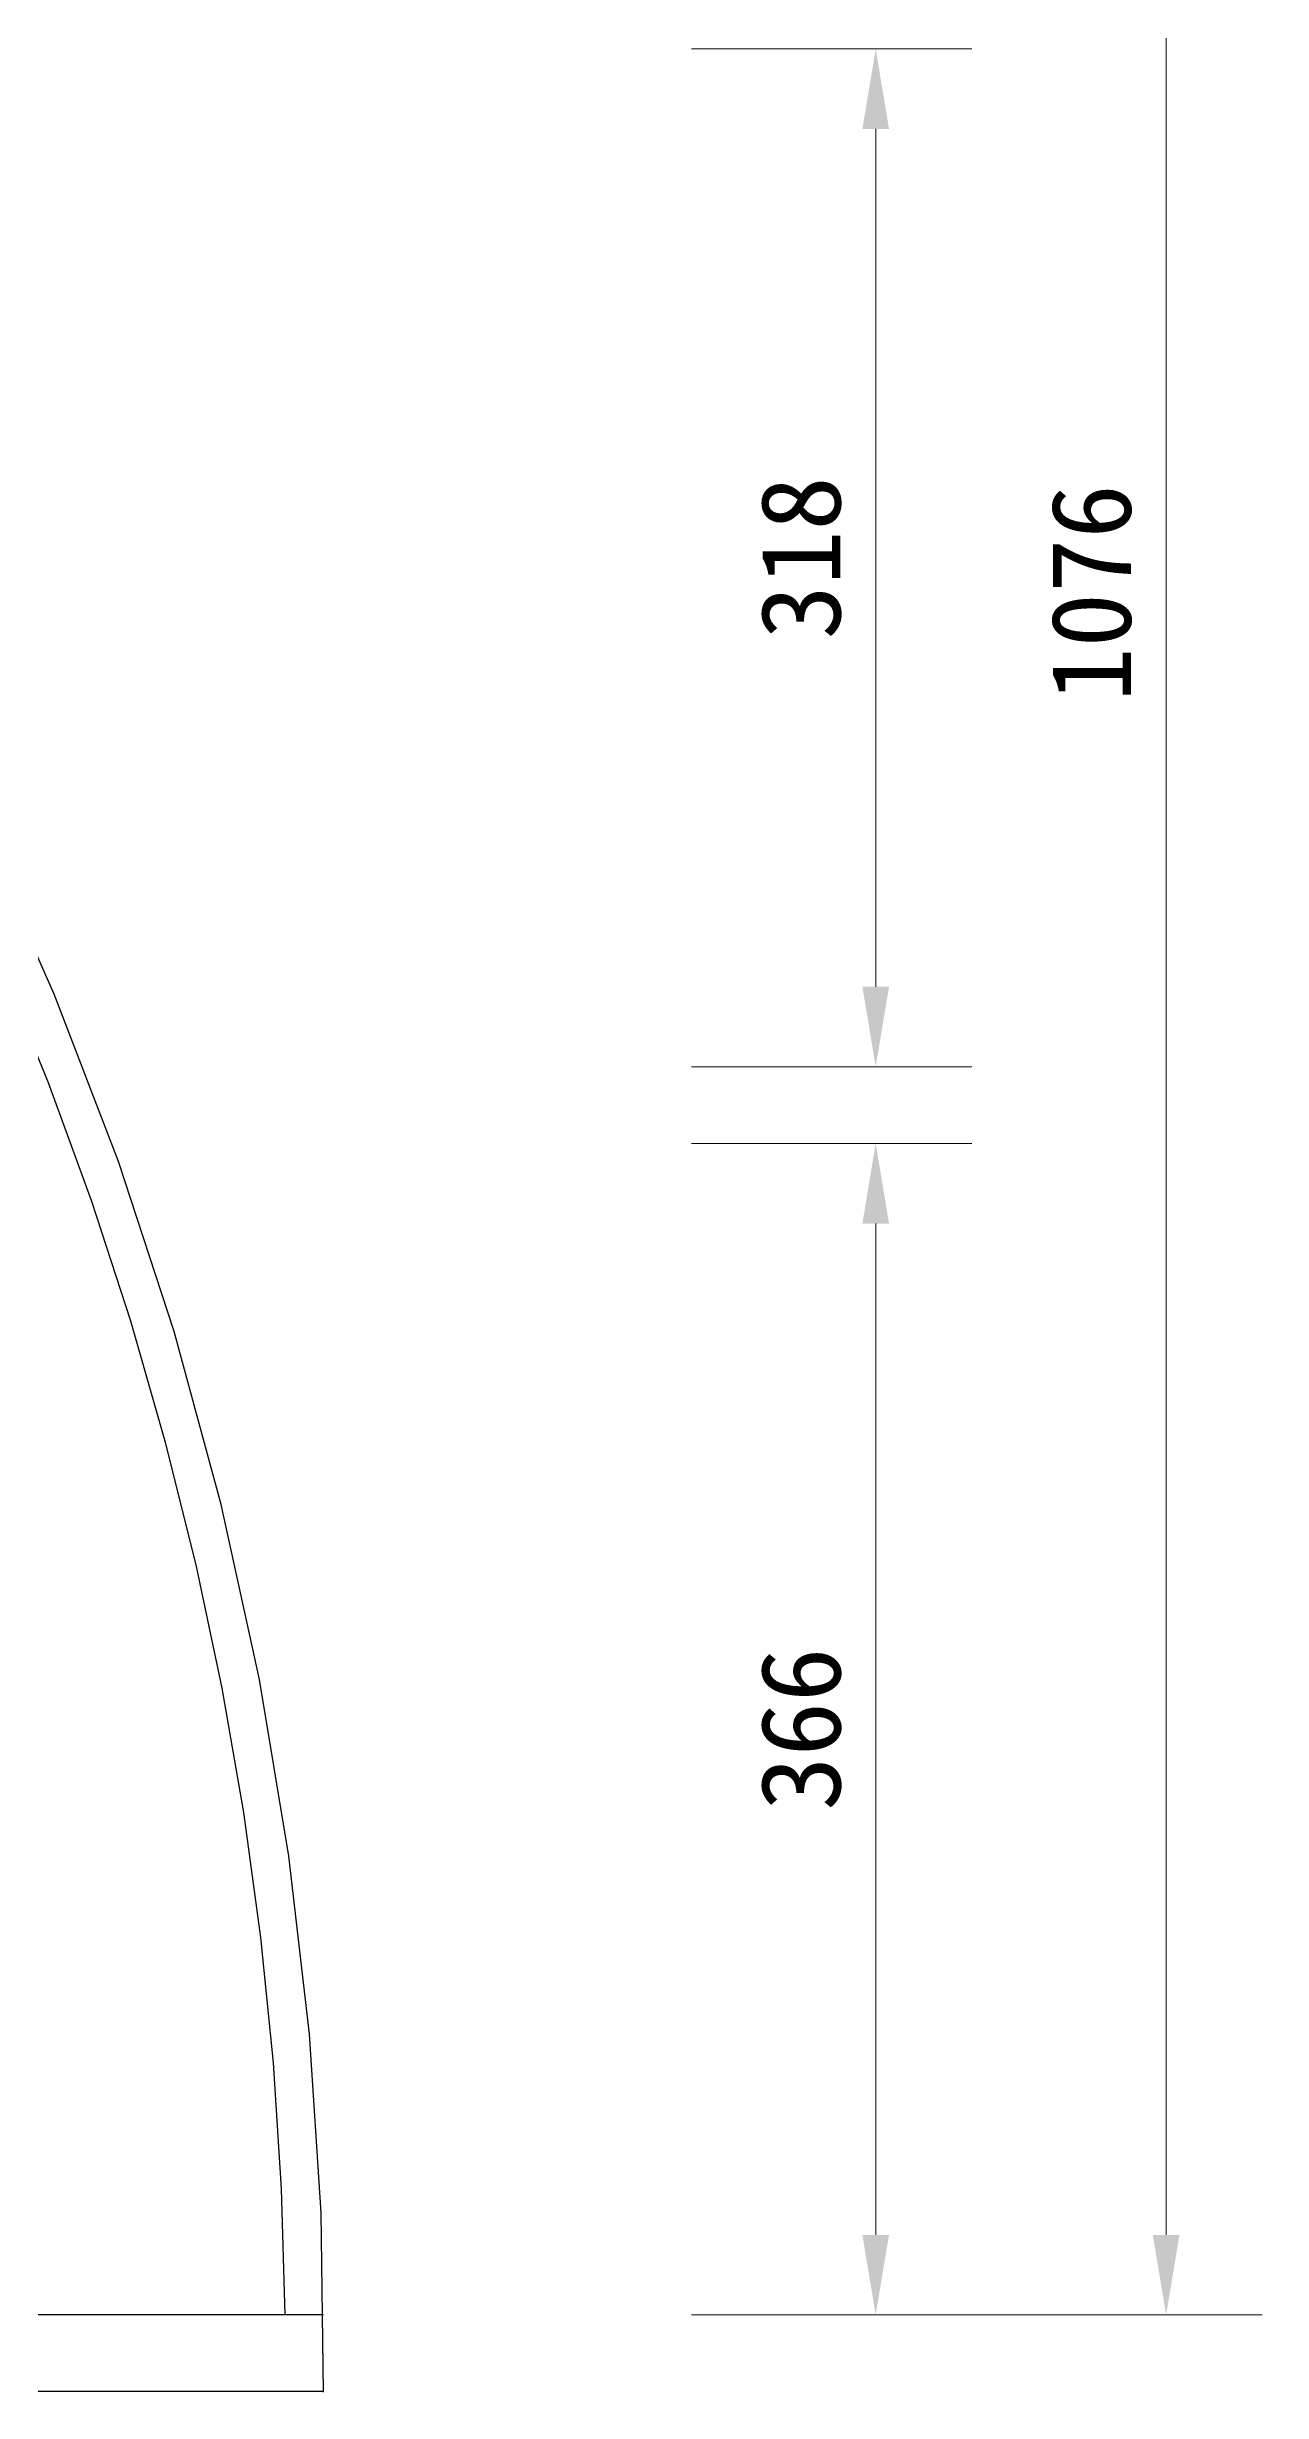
# Model space of a CAD drawing. Header units: centimetres. Extents: x 1966 to 8787, y 7398 to 12383.
# Drawn here: x 4518 to 4898, y 8814 to 9547 of the extents above; entities that cross this region are included whole.
import ezdxf

# ---------------------------------------------------------------- set-up
doc = ezdxf.new("R2010")
doc.units = ezdxf.units.CM
doc.header["$PDMODE"] = 35
doc.styles.add('文2.5', font='kaiu.ttf', dxfattribs={"height": 2.5})
doc.dimstyles.new('DIM2.5', dxfattribs={"dimtxt": 2.5, "dimasz": 2.5, "dimexe": 3, "dimexo": 1, "dimgap": 1, "dimtad": 1, "dimdec": 1, "dimdsep": 46, "dimtxsty": '文2.5', "dimcen": 0, "dimadec": 0, "dimazin": 0, "dimtfac": 1, "dimtdec": 1, "dimtmove": 0, "dimatfit": 3, "dimfxl": 1, "dimlwd": 15, "dimlwe": 15, "dimarcsym": 0})

# ---------------------------------------------------------------- blocks, each defined once
blk = doc.blocks.new('*D149')
at = {"color": 0, "linetype": 'Continuous', "lineweight": 15, "transparency": 16777216}
for p, q in [((4719.93, 9204.29), (4807.47, 9204.29)), ((4777.47, 8863.29), (4777.47, 9179.29)), ((4719.87, 8838.29), (4807.47, 8838.29))]:
    blk.add_line(p, q, dxfattribs=at)
at = {"color": 0, "transparency": 16777216}
for points in [[(4773.3, 9179.29), (4781.63, 9179.29), (4777.47, 9204.29)], [(4773.3, 8863.29), (4781.63, 8863.29), (4777.47, 8838.29)]]:
    blk.add_solid(points, dxfattribs=at)
at = {"layer": 'DEFPOINTS', "color": 0, "transparency": 16777216}
for p in [(4709.93, 9204.29), (4777.47, 9204.29), (4709.87, 8838.29)]:
    blk.add_point(p, dxfattribs=at)
at = {"color": 0, "transparency": 16777216, "insert": (4754.14, 9021.29), "char_height": 25, "attachment_point": 5, "rotation": 90, "style": '文2.5'}
blk.add_mtext('366', dxfattribs=at)
blk = doc.blocks.new('*D150')
at = {"color": 0, "linetype": 'Continuous', "lineweight": 15, "transparency": 16777216}
for p, q in [((4719.93, 9546.29), (4807.47, 9546.29)), ((4777.47, 9253.29), (4777.47, 9521.29)), ((4719.87, 9228.29), (4807.47, 9228.29))]:
    blk.add_line(p, q, dxfattribs=at)
at = {"color": 0, "transparency": 16777216}
for points in [[(4773.3, 9521.29), (4781.63, 9521.29), (4777.47, 9546.29)], [(4773.3, 9253.29), (4781.63, 9253.29), (4777.47, 9228.29)]]:
    blk.add_solid(points, dxfattribs=at)
at = {"layer": 'DEFPOINTS', "color": 0, "transparency": 16777216}
for p in [(4709.93, 9546.29), (4777.47, 9546.29), (4709.87, 9228.29)]:
    blk.add_point(p, dxfattribs=at)
at = {"color": 0, "transparency": 16777216, "insert": (4754.14, 9387.29), "char_height": 25, "attachment_point": 5, "rotation": 90, "style": '文2.5'}
blk.add_mtext('318', dxfattribs=at)
blk = doc.blocks.new('*D152')
at = {"color": 0, "linetype": 'Continuous', "lineweight": 15, "transparency": 16777216}
for p, q in [((4719.87, 9914.29), (4898.25, 9914.29)), ((4868.25, 8863.29), (4868.25, 9889.29)), ((4719.87, 8838.29), (4898.25, 8838.29))]:
    blk.add_line(p, q, dxfattribs=at)
at = {"color": 0, "transparency": 16777216}
for points in [[(4864.08, 9889.29), (4872.41, 9889.29), (4868.25, 9914.29)], [(4864.08, 8863.29), (4872.41, 8863.29), (4868.25, 8838.29)]]:
    blk.add_solid(points, dxfattribs=at)
at = {"layer": 'DEFPOINTS', "color": 0, "transparency": 16777216}
for p in [(4709.87, 9914.29), (4868.25, 9914.29), (4709.87, 8838.29)]:
    blk.add_point(p, dxfattribs=at)
at = {"color": 0, "transparency": 16777216, "insert": (4844.92, 9376.29), "char_height": 25, "attachment_point": 5, "rotation": 90, "style": '文2.5'}
blk.add_mtext('1076', dxfattribs=at)

msp = doc.modelspace()

# ---------------------------------------------------------------- linework, layer by layer
for p, q in [((4520.68, 9250.96), (4498.01, 9302.14)), ((4518.86, 9223.21), (4503.98, 9259.7)), ((4540.75, 9198.7), (4520.68, 9250.96)), ((4532.42, 9186.21), (4518.86, 9223.21)), ((4558.16, 9145.5), (4540.75, 9198.7)), ((4544.64, 9148.75), (4532.42, 9186.21)), ((4555.52, 9110.87), (4544.64, 9148.75)), ((4572.88, 9091.49), (4558.16, 9145.5)), ((4565.03, 9072.63), (4555.52, 9110.87)), ((4584.86, 9036.81), (4572.88, 9091.49)), ((4573.16, 9034.07), (4565.03, 9072.63)), ((4594.07, 8981.6), (4584.86, 9036.81)), ((4579.91, 8995.25), (4573.16, 9034.07)), ((4585.27, 8956.21), (4579.91, 8995.25)), ((4600.49, 8925.99), (4594.07, 8981.6)), ((4589.22, 8917), (4585.27, 8956.21)), ((4604.1, 8870.13), (4600.49, 8925.99)), ((4591.76, 8877.68), (4589.22, 8917)), ((4592.9, 8838.29), (4591.76, 8877.68)), ((4604.9, 8814.16), (4604.1, 8870.13)), ((4592.9, 8838.29), (4414.97, 8838.29)), ((4604.9, 8838.29), (4592.9, 8838.29)), ((4604.9, 8814.29), (4414.97, 8814.29))]:
    msp.add_line(p, q)

# ---------------------------------------------------------------- dimensions: what is measured, and where the dimension line sits
for base, p1, p2, picture, middle in [((4868.25, 9914.29), (4709.87, 8838.29), (4709.87, 9914.29), '*D152', (4844.92, 9376.29)), ((4777.47, 9546.29), (4709.87, 9228.29), (4709.93, 9546.29), '*D150', (4754.14, 9387.29)), ((4777.47, 9204.29), (4709.87, 8838.29), (4709.93, 9204.29), '*D149', (4754.14, 9021.29))]:
    dim = msp.add_linear_dim(base=base, p1=p1, p2=p2, angle=90, dimstyle='DIM2.5')
    dim.commit()
    dim.dimension.update_dxf_attribs({"geometry": picture, "text_midpoint": middle})

doc.saveas('drawing.dxf')
